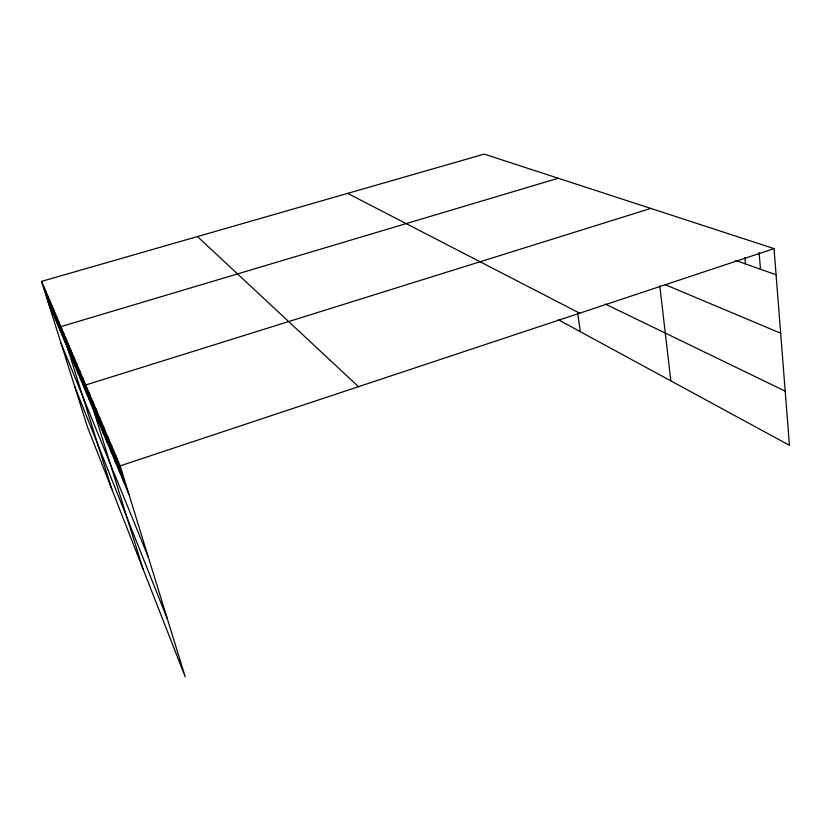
<?xml version="1.0" encoding="UTF-8"?>
<svg xmlns="http://www.w3.org/2000/svg" width="831" height="831" viewBox="0 0 831 831"><rect width="100%" height="100%" fill="white"/><g stroke="black" fill="none" stroke-linecap="round" stroke-linejoin="round"><path stroke-width="1.25" d="M774.025 248.604L484.224 154.109L41.55 281.387L120.173 465.869L774.025 248.604L789.45 445.323L558.266 319.717M650.787 208.425L85.707 384.992L143.005 568.944M558.224 178.239L60.84 326.645L111.915 489.449M735.788 260.467L776.081 274.791M665.257 284.69L780.662 333.21M605.269 304.021L785.202 391.152M347.638 193.374L579.674 313.183M197.456 236.555L358.504 386.675M47.564 300.469L128.909 494.206M61.089 343.348L148.323 557.154M74.634 386.301L167.457 619.22M43.451 285.843L49.538 305.164M41.55 281.387L87.421 426.843L185.24 676.891L120.173 465.869M65.742 338.165L72.661 360.239M63.249 332.307L70.084 354.089M58.43 320.984L65.078 342.164M56.093 315.5L62.647 336.389M53.818 310.181L60.299 330.8M51.626 305.019L58.025 325.368M49.486 300.012L55.812 320.091M47.419 295.15L53.662 314.97M45.404 290.435L51.574 309.994M82.549 377.596L90.06 401.674M79.506 370.449L86.912 394.174M76.566 363.552L83.869 386.924M73.73 356.883L80.929 379.923M70.978 350.443L78.083 373.15M68.319 344.2L75.33 366.585M103.345 426.376L111.551 452.843M99.543 417.453L107.625 443.494M95.887 408.883L103.844 434.509M92.366 400.625L100.208 425.846M88.979 392.668L96.708 417.494M115.706 455.378L124.297 483.216M111.416 445.312L119.872 472.683M107.292 435.652L115.623 462.566M577.784 314.025L580.329 331.704M659.793 285.885L670.835 380.878M744.908 257.568L745.459 263.905M759.098 252.51L760.49 269.254"/></g></svg>
